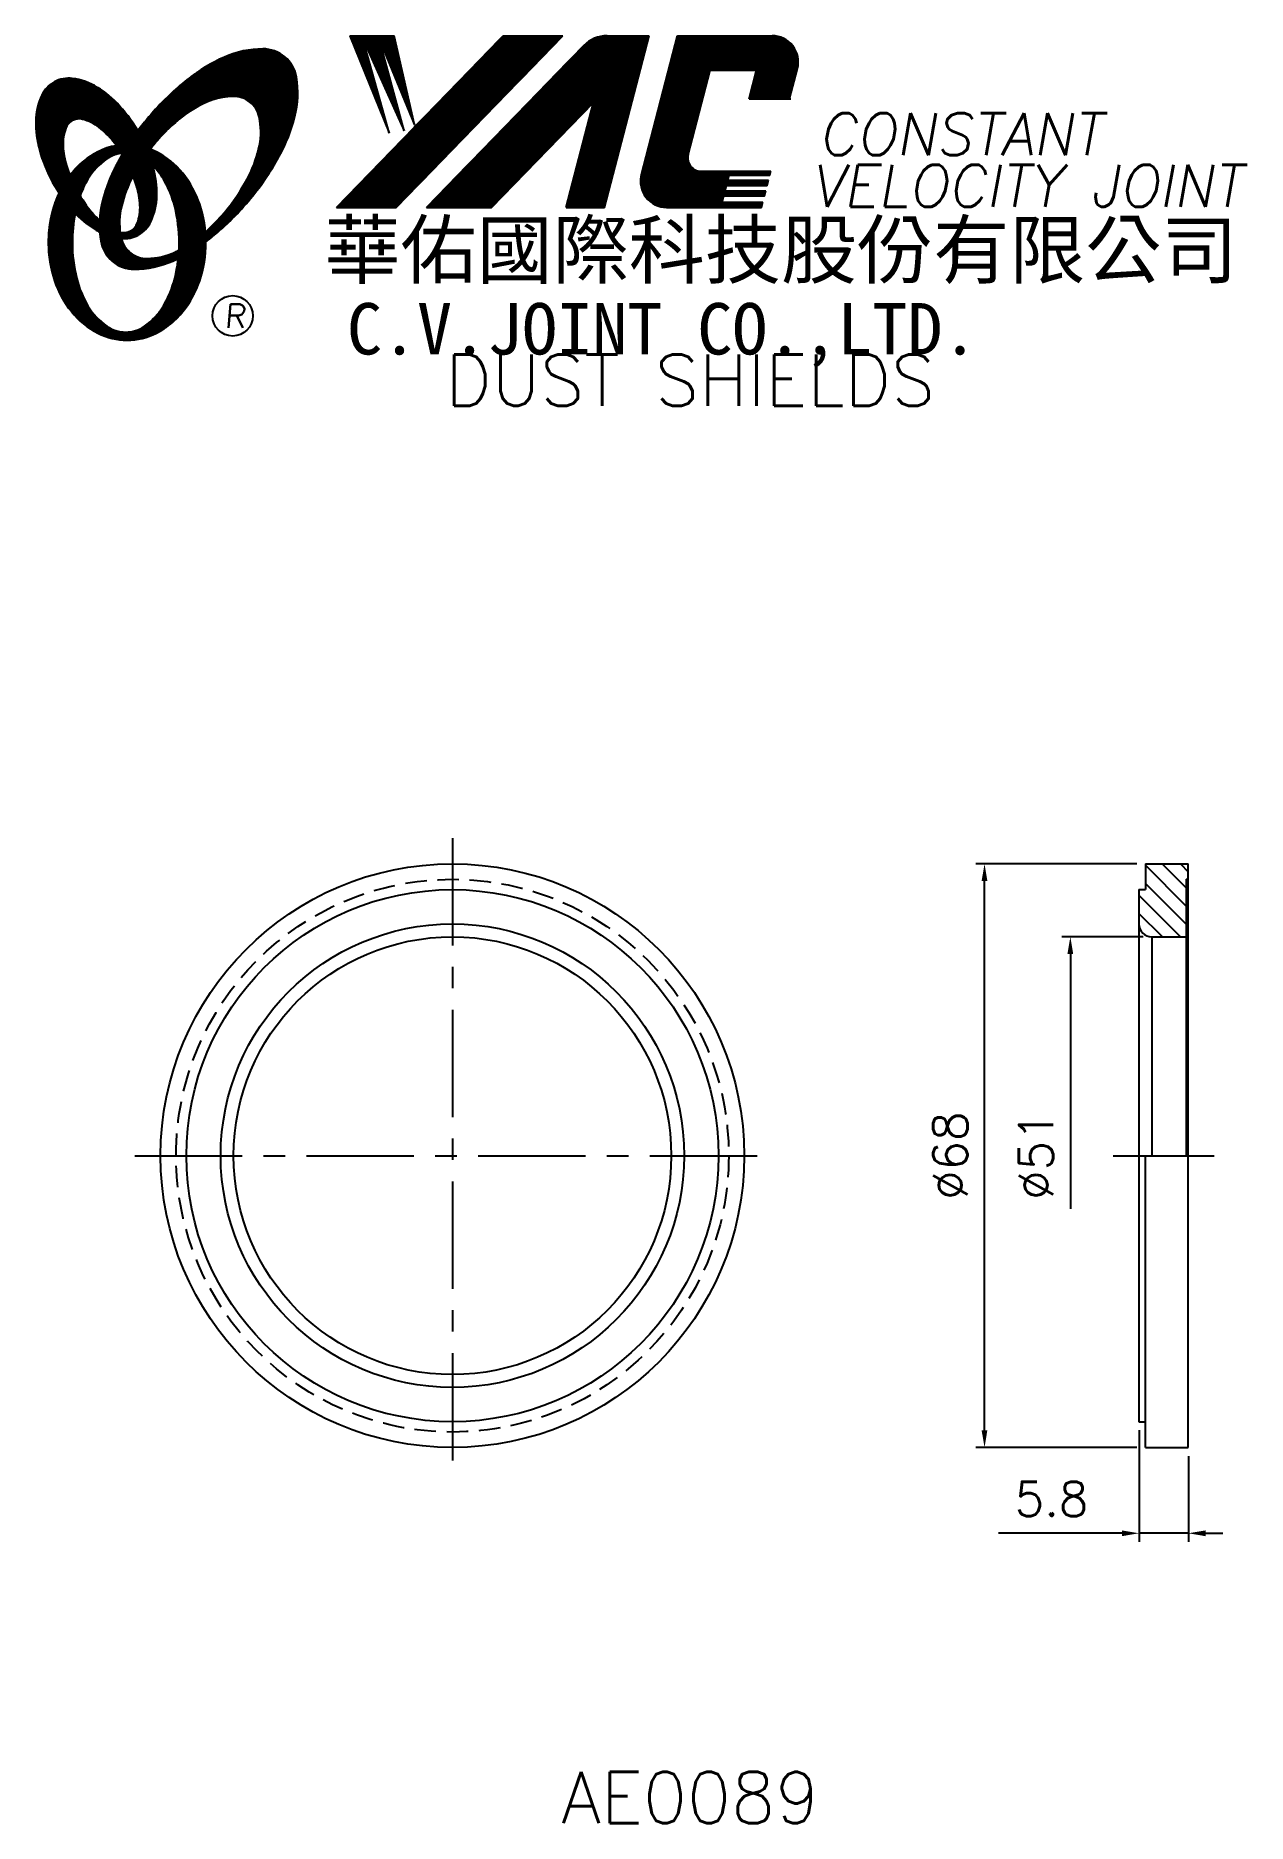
# Model space of a CAD drawing. Extents: x 91 to 232, y -1 to 207.
import ezdxf
from ezdxf.enums import TextEntityAlignment as Align

# ---------------------------------------------------------------- set-up
doc = ezdxf.new("R2010")
doc.units = 0
doc.header["$LTSCALE"] = 10
doc.header["$MEASUREMENT"] = 0
doc.linetypes.add('CENTER', pattern=[2, 1.25, -0.25, 0.25, -0.25])
doc.linetypes.add('HIDDEN', pattern=[0.375, 0.25, -0.125])
doc.layers.get('0').update_dxf_attribs({"linetype": 'CONTINUOUS'})
doc.layers.get('DEFPOINTS').update_dxf_attribs({"linetype": 'CONTINUOUS'})
doc.layers.add('4', color=4, linetype='CONTINUOUS')
doc.styles.add('CHINA', font='KAIU.TTF')
doc.styles.add('ITALICC', font='simplex.shx')
doc.dimstyles.new('STANDARD$0', dxfattribs={"dimtxt": 4, "dimasz": 2, "dimexe": 1, "dimexo": 1, "dimgap": 2, "dimtad": 1, "dimdec": 4, "dimzin": 10, "dimtxsty": 'ITALICC', "dimcen": 2, "dimclrd": 5, "dimclre": 5, "dimclrt": 18, "dimaunit": 1, "dimazin": 3, "dimtp": 0.1, "dimtfac": 0.7, "dimtdec": 4, "dimtmove": 0, "dimatfit": 3, "dimtolj": 1, "dimtzin": 10})
pattern_1 = [(45, (-8.147448, 0.049599), (-0.00883883476, 0.00883883476), [])]
pattern_2 = [(45, (160.443097, -36.254811), (-0.00727476112, 0.00727476112), [])]

# ---------------------------------------------------------------- blocks, each defined once
blk = doc.blocks.new('*D14')
at = {"color": 5, "linetype": 'BYBLOCK'}
for p, q in [((219.19, 110.99), (200.44, 110.99)), ((201.44, 44.99), (201.44, 108.99)), ((219.19, 42.99), (200.44, 42.99))]:
    blk.add_line(p, q, dxfattribs=at)
for points in [[(201.1, 108.99), (201.77, 108.99), (201.44, 110.99)], [(201.1, 44.99), (201.77, 44.99), (201.44, 42.99)]]:
    blk.add_solid(points, dxfattribs=at)
at = {"layer": 'DEFPOINTS', "color": 0, "linetype": 'BYBLOCK'}
for p in [(201.44, 110.99), (220.19, 110.99), (220.19, 42.99)]:
    blk.add_point(p, dxfattribs=at)
at = {"color": 18, "linetype": 'BYBLOCK', "insert": (197.44, 76.99), "char_height": 4, "attachment_point": 5, "rotation": 90, "style": 'ITALICC'}
blk.add_mtext('\\A1;∅68', dxfattribs=at)
blk = doc.blocks.new('*D15')
at = {"color": 5, "linetype": 'BYBLOCK'}
for p, q in [((219.44, 44.99), (219.44, 31.99)), ((225.19, 41.99), (225.19, 31.99)), ((217.44, 32.99), (203.06, 32.99)), ((225.19, 32.99), (219.44, 32.99)), ((227.19, 32.99), (229.19, 32.99))]:
    blk.add_line(p, q, dxfattribs=at)
for points in [[(217.44, 33.32), (217.44, 32.65), (219.44, 32.99)], [(227.19, 33.32), (227.19, 32.65), (225.19, 32.99)]]:
    blk.add_solid(points, dxfattribs=at)
at = {"layer": 'DEFPOINTS', "color": 0, "linetype": 'BYBLOCK'}
for p in [(219.44, 45.99), (225.19, 42.99), (219.44, 32.99)]:
    blk.add_point(p, dxfattribs=at)
at = {"color": 18, "linetype": 'BYBLOCK', "insert": (209.25, 36.99), "char_height": 4, "attachment_point": 5, "style": 'ITALICC'}
blk.add_mtext('\\A1;5.8', dxfattribs=at)
blk = doc.blocks.new('*D16')
at = {"color": 5, "linetype": 'BYBLOCK'}
for p, q in [((219.94, 102.49), (210.44, 102.49)), ((211.44, 100.49), (211.44, 70.8))]:
    blk.add_line(p, q, dxfattribs=at)
blk.add_solid([(211.1, 100.49), (211.77, 100.49), (211.44, 102.49)], dxfattribs=at)
at = {"layer": 'DEFPOINTS', "color": 0, "linetype": 'BYBLOCK'}
for p in [(211.44, 102.49), (220.94, 102.49), (219.44, 51.49)]:
    blk.add_point(p, dxfattribs=at)
at = {"color": 18, "linetype": 'BYBLOCK', "insert": (207.44, 76.99), "char_height": 4, "attachment_point": 5, "rotation": 90, "style": 'ITALICC'}
blk.add_mtext('\\A1;∅51', dxfattribs=at)

msp = doc.modelspace()

# ---------------------------------------------------------------- hatches: boundary and pattern name
at = {"layer": '4', "linetype": 'CONTINUOUS'}
h = msp.add_hatch(dxfattribs=at)
h.set_pattern_fill('ANSI31', color=5, scale=0.1, style=0)
h.set_pattern_definition(pattern_1)
h.paths.add_polyline_path([(152.31126, 207.48058), (145.35395, 207.48058), (125.93734, 187.47682), (132.89465, 187.47682)])
h.paths.add_polyline_path([(155.85815, 199.71501), (152.67777, 187.47682), (157.15876, 187.47682), (162.35719, 207.48058), (157.46047, 207.48058, 0.202785967), (154.72639, 206.32416), (136.43226, 187.47682), (143.97918, 187.47682)])
h.paths.add_polyline_path([(169.48525, 203.48216), (174.87897, 203.48216), (174.00996, 200.13815), (178.72678, 200.13815), (179.64349, 203.66571, 0.490800957), (176.69329, 207.48058), (165.65898, 207.48058), (161.45192, 191.29169, 0.490800957), (164.40212, 187.47682), (175.43644, 187.47682), (175.59089, 188.07113), (170.87407, 188.07113), (171.06743, 188.81522), (175.78425, 188.81522), (175.94281, 189.42536), (171.22599, 189.42536), (171.38723, 190.04583), (176.10405, 190.04583), (176.26024, 190.64682), (171.54341, 190.64682), (171.70022, 191.25019), (176.41704, 191.25019), (176.53377, 191.69939), (168.39402, 191.69939, -0.490800957), (166.91892, 193.60682)])
h = msp.add_hatch(dxfattribs=at)
h.set_pattern_fill('ANSI31', color=1, scale=0.1, style=0)
h.set_pattern_definition(pattern_1)
h.paths.add_polyline_path([(132.66932, 207.48058), (127.49199, 207.48058), (132.06276, 196.17684), (128.99682, 207.13482), (133.83156, 196.4125), (130.88355, 207.13482), (135.01077, 197.11947)])
h = msp.add_hatch(dxfattribs=at)
h.set_pattern_fill('ANSI31', color=5, scale=0.082305, style=0)
h.set_pattern_definition([(45, (-8.147448, 0.049599), (-0.00727476112, 0.00727476112), [])])
h.paths.add_polyline_path([(113.88802, 200.4181, -0.172879177), (115.8295, 199.75954, -0.172879177), (116.91679, 198.02149, -0.104527385), (116.94457, 194.69329, -0.065680101), (115.77504, 191.29134, -0.051823203), (113.33462, 187.44895, -0.044272532), (110.65965, 184.62261, -0.020203161), (110.71323, 183.4847, 0.006517006), (111.11778, 183.79677, 0.049863361), (115.67121, 188.20983, 0.049863361), (119.26085, 193.437, 0.063682799), (121.08189, 198.06434, 0.103597411), (121.27119, 202.64832, 0.177892575), (119.92258, 205.01859, 0.177892575), (117.36019, 205.95192, 0.103597411), (112.87239, 204.99888, 0.063682799), (108.61465, 202.4298, 0.049863361), (104.06122, 198.01674, 0.016070017), (102.79052, 196.41043, -0.007061632), (103.03781, 195.9734, -0.031648676), (103.99039, 193.93682, -0.008069351), (104.4223, 194.50113, -0.051823203), (107.60067, 197.75959, -0.065680101), (110.6426, 199.67994, -0.104527385)])
h.paths.add_polyline_path([(100.81235, 187.25679, -0.065680101), (101.98188, 190.65874, -0.006063428), (102.22582, 191.13376, 0.027613469), (101.49899, 192.72183, 0.017011252), (100.96557, 193.6568, 0.007829282), (100.47158, 192.78957, 0.063682799), (98.65054, 188.16223, 0.103597411), (98.46124, 183.57826, 0.177892575), (99.80985, 181.20798, 0.177892575), (102.37224, 180.27465, 0.103597411), (106.86004, 181.2277, 0.008811776), (107.48701, 181.51777, 0.013922709), (107.56433, 182.48758, -0.009086703), (107.11432, 182.27014, -0.104527385), (103.8689, 181.53198, -0.172879177), (101.92742, 182.19054, -0.172879177), (100.84013, 183.92859, -0.104527385)])
h = msp.add_hatch(dxfattribs=at)
h.set_pattern_fill('ANSI31', color=3, scale=0.082305, style=0)
h.set_pattern_definition(pattern_2)
h.paths.add_polyline_path([(98.09152, 201.46894, 0.106488277), (95.14964, 202.50751, 0.158297415), (93.05944, 202.11247, 0.158297415), (91.60011, 200.56478, 0.106488277), (90.8893, 197.52701, 0.071723199), (91.30734, 194.21406, 0.058080454), (92.85232, 190.39867, 0.058080454), (95.23337, 187.04088, 0.071723199), (97.79861, 184.90313, 0.020895977), (98.3388, 184.60114, -0.030777155), (98.32289, 185.97736, -0.042059526), (97.22653, 187.14012, -0.04691039), (95.60737, 189.62127, -0.04691039), (94.47909, 192.36075, -0.060581117), (94.07699, 194.62282, -0.10187153), (94.38861, 196.71102, -0.185892489), (95.1687, 197.60266, -0.185892489), (96.34534, 197.74078, -0.10187153), (98.24299, 196.81524, -0.060581117), (99.87982, 195.20297, -0.04691039), (101.49899, 192.72183, -0.04691039), (102.62727, 189.98234, -0.060581117), (103.02937, 187.72027, -0.10187153), (102.71775, 185.63207, -0.185892489), (101.93766, 184.74043, -0.185892489), (100.76102, 184.60231, -0.002013383), (100.72022, 184.61293, 0.021593804), (100.84013, 183.92859, 0.006477741), (100.85813, 183.85156, 0.14950097), (102.83069, 184.2596, 0.158297415), (104.29002, 185.80729, 0.106488277), (105.00084, 188.84505, 0.071723199), (104.58279, 192.15801, 0.058080454), (103.03781, 195.9734, 0.058080454), (100.65676, 199.33119, 0.071723199)])
h = msp.add_hatch(dxfattribs=at)
h.set_pattern_fill('ANSI31', color=1, scale=0.082305, style=0)
h.set_pattern_definition(pattern_2)
h.paths.add_polyline_path([(99.18514, 193.14549, -0.120168026), (100.87693, 193.79888, 0.016865385), (100.27717, 194.68162, 0.076648372), (98.12095, 193.9627, 0.104809576), (95.03649, 191.4496, 0.005838257), (94.86955, 191.2374, 0.028089978), (95.60737, 189.62127, 0.014237292), (96.0495, 188.83622, -0.045767751), (96.97468, 190.77306, -0.106890197)])
h.paths.add_polyline_path([(95.15377, 183.39087, -0.048711043), (95.48388, 186.77121, -0.007865741), (95.23337, 187.04088, -0.037695478), (93.5975, 189.15964, 0.03042545), (93.07217, 187.85566, 0.080710289), (92.34674, 183.39087, 0.080710289), (93.07217, 178.92608, 0.089265679), (95.03649, 175.33214, 0.104809576), (98.12095, 172.81904, 0.11926607), (101.53014, 171.9941, 0.11926607), (104.93933, 172.81904, 0.104809576), (108.02379, 175.33214, 0.089265679), (109.98811, 178.92608, 0.080710289), (110.71355, 183.39087, 0.080710289), (109.98811, 187.85566, 0.089265679), (108.02379, 191.4496, 0.104809576), (104.93933, 193.9627, 0.025513357), (104.2461, 194.27545, 0.004818181), (103.99039, 193.93682, -0.023722145), (104.53161, 192.34007, -0.065307489), (105.76679, 190.77306, -0.073950765), (107.07924, 187.57533, -0.060532391), (107.5877, 183.39087, -0.060532391), (107.07924, 179.20641, -0.073950765), (105.76679, 176.00868, -0.106890197), (103.55633, 173.63625, -0.153118262), (101.37073, 172.95088, -0.153118262), (99.18514, 173.63625, -0.106890197), (96.97468, 176.00868, -0.073950765), (95.66223, 179.20641, -0.060532391)])
h = msp.add_hatch(dxfattribs=at)
h.set_pattern_fill('ANSI31', color=5, scale=12, angle=90, style=0)
h.set_pattern_definition([(135, (-3.8478, 1.8082), (-1.06066, -1.06066), [])])
h.paths.add_polyline_path([(219.43657, 103.98649, 0.414213562), (220.93657, 102.48649), (224.93657, 102.48649), (224.93657, 109.18649), (225.18657, 109.18649), (225.18657, 110.98649), (220.18657, 110.98649), (220.18657, 107.98649), (219.43657, 107.98649)])

# ---------------------------------------------------------------- linework, layer by layer
at = {"layer": '4', "color": 5, "linetype": 'CONTINUOUS'}
for p, q in [((125.93734, 187.47682), (145.35395, 207.48058)), ((132.89465, 187.47682), (152.31126, 207.48058)), ((136.43226, 187.47682), (154.72639, 206.32416)), ((145.35395, 207.48058), (152.31126, 207.48058)), ((157.15876, 187.47682), (162.35719, 207.48058)), ((157.46047, 207.48058), (162.35719, 207.48058)), ((161.45192, 191.29169), (165.65898, 207.48058)), ((165.65898, 207.48058), (176.69329, 207.48058)), ((166.91892, 193.60682), (169.48525, 203.48216)), ((169.48525, 203.48216), (174.87897, 203.48216)), ((174.00996, 200.13815), (174.87897, 203.48216)), ((178.72678, 200.13815), (179.64349, 203.66571)), ((174.00996, 200.13815), (178.87721, 200.13815)), ((143.97918, 187.47682), (155.85815, 199.71501)), ((152.67777, 187.47682), (155.85815, 199.71501)), ((168.39402, 191.69939), (176.53377, 191.69939)), ((176.41704, 191.25019), (176.53377, 191.69939)), ((171.22599, 189.42536), (171.38723, 190.04583)), ((171.38723, 190.04583), (176.10405, 190.04583)), ((171.54341, 190.64682), (171.70022, 191.25019)), ((171.54341, 190.64682), (176.26024, 190.64682)), ((171.70022, 191.25019), (176.41704, 191.25019)), ((176.10405, 190.04583), (176.26024, 190.64682)), ((125.93734, 187.47682), (132.89465, 187.47682)), ((136.43226, 187.47682), (143.97918, 187.47682)), ((152.67777, 187.47682), (157.15876, 187.47682)), ((164.40212, 187.47682), (175.43644, 187.47682)), ((170.87407, 188.07113), (171.06743, 188.81522)), ((170.87407, 188.07113), (175.59089, 188.07113)), ((171.06743, 188.81522), (175.78425, 188.81522)), ((171.22599, 189.42536), (175.94281, 189.42536)), ((175.43644, 187.47682), (175.59089, 188.07113)), ((175.78425, 188.81522), (175.94281, 189.42536))]:
    msp.add_line(p, q, dxfattribs=at)
at = {"layer": '4', "color": 1, "linetype": 'CONTINUOUS'}
for p, q in [((127.49199, 207.48058), (132.66932, 207.48058)), ((127.49199, 207.48058), (132.06276, 196.17684)), ((128.99682, 207.13482), (133.83156, 196.4125)), ((132.06276, 196.17684), (128.99682, 207.13482)), ((130.88355, 207.13482), (135.01077, 197.11947)), ((133.83156, 196.4125), (130.88355, 207.13482)), ((135.01077, 197.11947), (132.66932, 207.48058))]:
    msp.add_line(p, q, dxfattribs=at)
at = {"layer": '4', "color": 5, "linetype": 'CENTER'}
for p, q in [((139.43659, 113.98649), (139.43659, 39.98649)), ((102.43659, 76.98649), (176.43659, 76.98649)), ((216.43657, 76.98649), (228.18657, 76.98649))]:
    msp.add_line(p, q, dxfattribs=at)
at = {"layer": '4', "color": 7, "linetype": 'CONTINUOUS'}
for p, q in [((220.18657, 110.98649), (225.18657, 110.98649)), ((220.18657, 110.98649), (220.18657, 107.98649)), ((225.18657, 42.98649), (225.18657, 110.98649)), ((224.93657, 109.18649), (224.93657, 76.98649)), ((224.93657, 109.18649), (225.18657, 109.18649)), ((219.43657, 107.98649), (219.43657, 45.98649)), ((219.43657, 107.98649), (220.18657, 107.98649)), ((220.93657, 102.48649), (224.93657, 102.48649)), ((220.93657, 102.48649), (220.93657, 76.98649)), ((220.18657, 42.98649), (220.18657, 76.98649)), ((219.43657, 45.98649), (220.18657, 45.98649)), ((220.18657, 42.98649), (225.18657, 42.98649))]:
    msp.add_line(p, q, dxfattribs=at)
at = {"layer": '4', "color": 5, "linetype": 'CONTINUOUS'}
for points in [[(110.71323, 183.4847, 0.006517006), (111.11778, 183.79677, 0.049863361), (115.67121, 188.20983, 0.049863361), (119.26085, 193.437, 0.063682799), (121.08189, 198.06434, 0.103597411), (121.27119, 202.64832, 0.177892575), (119.92258, 205.01859, 0.177892575), (117.36019, 205.95192, 0.103597411), (112.87239, 204.99888, 0.063682799), (108.61465, 202.4298, 0.049863361), (104.06122, 198.01674, 0.016070017), (102.79052, 196.41043)], [(110.65965, 184.62261, 0.044272532), (113.33462, 187.44895, 0.051823203), (115.77504, 191.29134, 0.065680101), (116.94457, 194.69329, 0.104527385), (116.91679, 198.02149, 0.172879177), (115.8295, 199.75954, 0.172879177), (113.88802, 200.4181, 0.104527385), (110.6426, 199.67994, 0.065680101), (107.60067, 197.75959, 0.051823203), (104.4223, 194.50113, 0.008069351), (103.99039, 193.93682)], [(100.96557, 193.6568, 0.007829282), (100.47158, 192.78957, 0.063682799), (98.65054, 188.16223, 0.103597411), (98.46124, 183.57826, 0.177892575), (99.80985, 181.20798, 0.177892575), (102.37224, 180.27465, 0.103597411), (106.86004, 181.2277, 0.008811776), (107.48701, 181.51777, 0.008811776)], [(102.22582, 191.13376, 0.006063428), (101.98188, 190.65874, 0.065680101), (100.81235, 187.25679, 0.104527385), (100.84013, 183.92859, 0.172879177), (101.92742, 182.19054, 0.172879177), (103.8689, 181.53198, 0.104527385), (107.11432, 182.27014, 0.009086703), (107.56433, 182.48758, 0.009086703)]]:
    msp.add_lwpolyline(points, format="xyb", dxfattribs=at)
at = {"layer": '4', "color": 3, "linetype": 'CONTINUOUS'}
for points in [[(100.85813, 183.85156, 0.14950097), (102.83069, 184.2596, 0.158297415), (104.29002, 185.80729, 0.106488277), (105.00084, 188.84505, 0.071723199), (104.58279, 192.15801, 0.058080454), (103.03781, 195.9734, 0.058080454), (100.65676, 199.33119, 0.071723199), (98.09152, 201.46894, 0.106488277), (95.14964, 202.50751, 0.158297415), (93.05944, 202.11247, 0.158297415), (91.60011, 200.56478, 0.106488277), (90.8893, 197.52701, 0.071723199), (91.30734, 194.21406, 0.058080454), (92.85232, 190.39867, 0.058080454), (95.23337, 187.04088, 0.071723199), (97.79861, 184.90313, 0.020895977), (98.3388, 184.60114, 0.020895977)], [(100.72022, 184.61293, 0.002013383), (100.76102, 184.60231, 0.185892489), (101.93766, 184.74043, 0.185892489), (102.71775, 185.63207, 0.10187153), (103.02937, 187.72027, 0.060581117), (102.62727, 189.98234, 0.04691039), (101.49899, 192.72183, 0.04691039), (99.87982, 195.20297, 0.060581117), (98.24299, 196.81524, 0.10187153), (96.34534, 197.74078, 0.185892489), (95.1687, 197.60266, 0.185892489), (94.38861, 196.71102, 0.10187153), (94.07699, 194.62282, 0.060581117), (94.47909, 192.36075, 0.04691039), (95.60737, 189.62127, 0.04691039), (97.22653, 187.14012, 0.042059526), (98.32289, 185.97736, 0.042059526)]]:
    msp.add_lwpolyline(points, format="xyb", dxfattribs=at)
at = {"layer": '4', "color": 1, "linetype": 'CONTINUOUS'}
for points in [[(93.5975, 189.15964, 0.03042545), (93.07217, 187.85566, 0.080710289), (92.34674, 183.39087, 0.080710289), (93.07217, 178.92608, 0.089265679), (95.03649, 175.33214, 0.104809576), (98.12095, 172.81904, 0.11926607), (101.53014, 171.9941, 0.11926607), (104.93933, 172.81904, 0.104809576), (108.02379, 175.33214, 0.089265679), (109.98811, 178.92608, 0.080710289), (110.71355, 183.39087, 0.080710289), (109.98811, 187.85566, 0.089265679), (108.02379, 191.4496, 0.104809576), (104.93933, 193.9627, 0.025513357), (104.2461, 194.27545, 0.025513357)], [(100.27717, 194.68162, 0.076648372), (98.12095, 193.9627, 0.104809576), (95.03649, 191.4496, 0.005838257), (94.86955, 191.2374, 0.005838257)], [(100.87693, 193.79888, 0.120168026), (99.18514, 193.14549, 0.106890197), (96.97468, 190.77306, 0.045767751), (96.0495, 188.83622, 0.045767751)], [(95.48388, 186.77121, 0.048711043), (95.15377, 183.39087, 0.060532391), (95.66223, 179.20641, 0.073950765), (96.97468, 176.00868, 0.106890197), (99.18514, 173.63625, 0.153118262), (101.37073, 172.95088, 0.153118262), (103.55633, 173.63625, 0.106890197), (105.76679, 176.00868, 0.073950765), (107.07924, 179.20641, 0.060532391), (107.5877, 183.39087, 0.060532391), (107.07924, 187.57533, 0.073950765), (105.76679, 190.77306, 0.065307489), (104.53161, 192.34007)]]:
    msp.add_lwpolyline(points, format="xyb", dxfattribs=at)
at = {"layer": '4', "color": 5, "linetype": 'CONTINUOUS'}
msp.add_circle((113.83438, 174.84515), 2.35282, dxfattribs=at)
at = {"layer": '4', "color": 7, "linetype": 'CONTINUOUS'}
for radius in [34, 31, 27, 25.5]:
    msp.add_circle((139.43659, 76.98649), radius, dxfattribs=at)
at = {"layer": '4', "color": 5, "linetype": 'HIDDEN'}
msp.add_circle((139.43659, 76.98649), 32.2, dxfattribs=at)
at = {"layer": '4', "color": 5, "linetype": 'CONTINUOUS'}
for centre, radius, start, end in [((157.46047, 203.67034), 3.81024, 90, 135.8533387), ((176.69329, 204.43239), 3.04819, 345.4326059, 90), ((168.39402, 193.22348), 1.5241, 165.4326059, 270), ((164.40212, 190.52501), 3.04819, 165.4326059, 270)]:
    msp.add_arc(centre, radius, start, end, dxfattribs=at)
at = {"layer": '4', "color": 7, "linetype": 'CONTINUOUS'}
msp.add_arc((220.93657, 103.98649), 1.5, 180, 270, dxfattribs=at)
msp.add_point((224.93657, 102.48649), dxfattribs=at)

# ---------------------------------------------------------------- texts
at = {"layer": '4', "color": 5, "linetype": 'CONTINUOUS', "style": 'ITALICC'}
for s, height, oblique, p in [('CONSTANT', 4.9, 10, (182.08615, 193.54729)), ('VELOCITY JOINT', 4.9, 10, (181.20793, 187.55191)), ('R', 2.75625, 5, (112.87569, 173.43555))]:
    msp.add_text(s, height=height, dxfattribs=dict(at, oblique=oblique)).set_placement(p)
at = {"layer": '4', "color": 7, "linetype": 'CONTINUOUS', "style": 'CHINA'}
for s, height, p in [('華佑國際科技股份有限公司', 6.5, (124.52399, 179.28697)), ('C.V.JOINT CO.,LTD.', 6, (127.15262, 170.34076))]:
    msp.add_text(s, height=height, dxfattribs=at).set_placement(p)
at = {"layer": '4', "color": 18, "linetype": 'CONTINUOUS', "style": 'ITALICC'}
for s, p in [('DUST SHIELDS', (167.15535, 164.34794)), ('AE0089', (167.15535, -0.79946))]:
    msp.add_text(s, height=6, dxfattribs=at).set_placement(p, align=Align.CENTER)

# ---------------------------------------------------------------- dimensions: what is measured, and where the dimension line sits
at = {"layer": '4', "color": 7, "linetype": 'CONTINUOUS'}
dim = msp.add_linear_dim(base=(201.43662, 110.98649), p1=(220.18657, 42.98649), p2=(220.18657, 110.98649), angle=90, text='%%C68', dimstyle='STANDARD$0', dxfattribs=at)
dim.commit()
dim.dimension.update_dxf_attribs({"geometry": '*D14', "text_midpoint": (197.43662, 76.98649)})
dim = msp.add_linear_dim(base=(211.43657, 102.48649), p1=(219.43657, 51.48649), p2=(220.93657, 102.48649), angle=90, text='%%C51', dimstyle='STANDARD$0', override={"dimcen": -2, "dimse1": 1, "dimsd1": 1}, dxfattribs=at)
dim.commit()
dim.dimension.update_dxf_attribs({"geometry": '*D16', "text_midpoint": (207.43657, 76.98649)})
dim = msp.add_linear_dim(base=(219.43657, 32.98646), p1=(225.18657, 42.98649), p2=(219.43657, 45.98649), text='5.8', dimstyle='STANDARD$0', dxfattribs=at)
dim.commit()
dim.dimension.update_dxf_attribs({"geometry": '*D15', "text_midpoint": (209.24609, 36.98646)})

doc.saveas('drawing.dxf')
